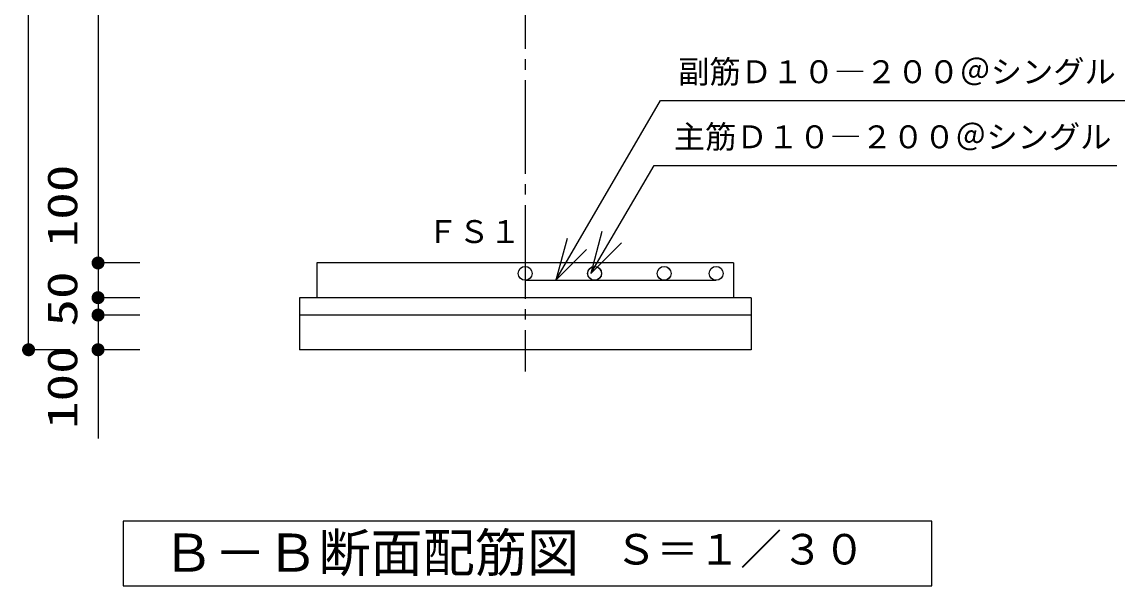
# Model space of a CAD drawing. Units: millimetres, scale not verified. Extents: x -9773 to 7545, y -7063 to 5014.
# Drawn here: x -1372 to 1803, y -1565 to 60 of the extents above; entities that cross this region are included whole.
import ezdxf
from ezdxf.enums import TextEntityAlignment as Align

# ---------------------------------------------------------------- set-up
doc = ezdxf.new("R2010")
doc.units = ezdxf.units.MM
doc.header["$LTSCALE"] = 30
doc.linetypes.add('CHAIN2', pattern=[12, 9, -1, 1, -1])
for name, color, linetype, lineweight in [('0-1_KIKI', 3, 'Continuous', 25), ('0-2_SEISAKU', 2, 'Continuous', 25), ('0-3_A-PIPE', 2, 'Continuous', 25), ('0-5_MOJI', 7, 'Continuous', 25)]:
    doc.layers.add(name, color=color, linetype=linetype, lineweight=lineweight)
doc.styles.add('MS Gothic', font='')
doc.styles.add('ＭＳ ゴシック', font='')
doc.styles.get('MS Gothic').set_extended_font_data('MS Gothic')
doc.styles.get('ＭＳ ゴシック').set_extended_font_data('MS Gothic')

msp = doc.modelspace()

# ---------------------------------------------------------------- linework, layer by layer
at = {"layer": '0-1_KIKI', "color": 4}
for p, q in [((164.8, -684.18), (466.11, -165.83)), ((466.11, -165.83), (1802.65, -165.83)), ((264.8, -664.18), (447.08, -353.32)), ((447.08, -353.32), (1779.01, -353.32))]:
    msp.add_line(p, q, dxfattribs=at)
for points in [[(197.15, -563.44), (164.8, -684.18), (253.18, -595.79)], [(297.15, -543.44), (264.8, -664.18), (353.18, -575.79)]]:
    msp.add_lwpolyline(points, dxfattribs=at)
at = {"layer": '0-1_KIKI'}
msp.add_lwpolyline([(1247.1, -1564.54), (1247.1, -1378.23), (-1081.06, -1378.23), (-1081.06, -1564.54)], close=True, dxfattribs=at)
at = {"layer": '0-2_SEISAKU', "linetype": 'CHAIN2'}
msp.add_line((76.31, 1332.61), (76.31, -947.14), dxfattribs=at)
at = {"layer": '0-2_SEISAKU'}
for p, q in [((676.31, -634.18), (-523.69, -634.18)), ((-523.69, -634.18), (-523.69, -734.18)), ((676.31, -634.18), (676.31, -734.18)), ((-573.69, -734.18), (-573.69, -784.18)), ((726.31, -734.18), (-573.69, -734.18)), ((726.31, -734.18), (-573.69, -734.18)), ((726.31, -734.18), (726.31, -784.18)), ((726.31, -734.18), (726.31, -884.18)), ((726.31, -784.18), (-573.69, -784.18)), ((726.31, -884.18), (-573.69, -884.18))]:
    msp.add_line(p, q, dxfattribs=at)
msp.add_lwpolyline([(726.31, -734.18), (-573.69, -734.18), (-573.69, -884.18)], dxfattribs=at)
at = {"layer": '0-3_A-PIPE', "color": 3}
msp.add_line((76.15, -684.18), (626.14, -684.18), dxfattribs=at)
msp.add_line((76.15, -684.18), (626.14, -684.18), dxfattribs=at)
for centre in [(76.03, -664.18), (76.14, -664.18), (76.14, -664.18), (276.03, -664.18), (276.14, -664.18), (276.14, -664.18), (476.03, -664.18), (476.14, -664.18), (476.14, -664.18), (626.03, -664.18), (626.14, -664.18), (626.14, -664.18)]:
    msp.add_circle(centre, 20, dxfattribs=at)
at = {"layer": '0-5_MOJI', "color": 4}
for p, q in [((-1353.3, -884.18), (-1353.3, 1215.82)), ((-1153.3, 1115.82), (-1153.3, -634.18)), ((-1033.3, -634.18), (-1153.3, -634.18)), ((-1033.3, -634.18), (-1153.3, -634.18)), ((-1153.3, -634.18), (-1153.3, -734.18)), ((-1033.3, -734.18), (-1153.3, -734.18)), ((-1033.3, -734.18), (-1153.3, -734.18)), ((-1153.3, -734.18), (-1153.3, -784.18)), ((-1033.3, -784.18), (-1153.3, -784.18)), ((-1033.3, -784.18), (-1153.3, -784.18)), ((-1153.3, -784.18), (-1153.3, -884.18)), ((-1233.3, -884.18), (-1353.3, -884.18)), ((-1153.3, -884.18), (-1153.3, -1139.37)), ((-1033.3, -884.18), (-1153.3, -884.18))]:
    msp.add_line(p, q, dxfattribs=at)
at = {"layer": '0-5_MOJI'}
for points in [[(-1171.69, -630.52), (-1153.3, -634.18), (-1172.05, -634.18)], [(-1171.69, -630.52), (-1153.3, -634.18), (-1172.05, -634.18)], [(-1172.05, -634.18), (-1153.3, -634.18), (-1171.69, -637.84)], [(-1172.05, -634.18), (-1153.3, -634.18), (-1171.69, -637.84)], [(-1170.63, -627), (-1153.3, -634.18), (-1171.69, -630.52)], [(-1170.63, -627), (-1153.3, -634.18), (-1171.69, -630.52)], [(-1171.69, -637.84), (-1153.3, -634.18), (-1170.63, -641.36)], [(-1171.69, -637.84), (-1153.3, -634.18), (-1170.63, -641.36)], [(-1168.89, -623.76), (-1153.3, -634.18), (-1170.63, -627)], [(-1168.89, -623.76), (-1153.3, -634.18), (-1170.63, -627)], [(-1170.63, -641.36), (-1153.3, -634.18), (-1168.89, -644.6)], [(-1170.63, -641.36), (-1153.3, -634.18), (-1168.89, -644.6)], [(-1166.56, -620.92), (-1153.3, -634.18), (-1168.89, -623.76)], [(-1166.56, -620.92), (-1153.3, -634.18), (-1168.89, -623.76)], [(-1168.89, -644.6), (-1153.3, -634.18), (-1166.56, -647.44)], [(-1168.89, -644.6), (-1153.3, -634.18), (-1166.56, -647.44)], [(-1163.72, -618.59), (-1153.3, -634.18), (-1166.56, -620.92)], [(-1163.72, -618.59), (-1153.3, -634.18), (-1166.56, -620.92)], [(-1166.56, -647.44), (-1153.3, -634.18), (-1163.72, -649.77)], [(-1166.56, -647.44), (-1153.3, -634.18), (-1163.72, -649.77)], [(-1160.48, -616.86), (-1153.3, -634.18), (-1163.72, -618.59)], [(-1160.48, -616.86), (-1153.3, -634.18), (-1163.72, -618.59)], [(-1163.72, -649.77), (-1153.3, -634.18), (-1160.48, -651.5)], [(-1163.72, -649.77), (-1153.3, -634.18), (-1160.48, -651.5)], [(-1156.96, -615.79), (-1153.3, -634.18), (-1160.48, -616.86)], [(-1156.96, -615.79), (-1153.3, -634.18), (-1160.48, -616.86)], [(-1160.48, -651.5), (-1153.3, -634.18), (-1156.96, -652.57)], [(-1160.48, -651.5), (-1153.3, -634.18), (-1156.96, -652.57)], [(-1153.3, -615.43), (-1153.3, -634.18), (-1156.96, -615.79)], [(-1153.3, -615.43), (-1153.3, -634.18), (-1156.96, -615.79)], [(-1156.96, -652.57), (-1153.3, -634.18), (-1153.3, -652.93)], [(-1156.96, -652.57), (-1153.3, -634.18), (-1153.3, -652.93)], [(-1149.65, -615.79), (-1153.3, -634.18), (-1153.3, -615.43)], [(-1149.65, -615.79), (-1153.3, -634.18), (-1153.3, -615.43)], [(-1146.13, -616.86), (-1153.3, -634.18), (-1149.65, -615.79)], [(-1146.13, -616.86), (-1153.3, -634.18), (-1149.65, -615.79)], [(-1142.89, -618.59), (-1153.3, -634.18), (-1146.13, -616.86)], [(-1142.89, -618.59), (-1153.3, -634.18), (-1146.13, -616.86)], [(-1140.04, -620.92), (-1153.3, -634.18), (-1142.89, -618.59)], [(-1140.04, -620.92), (-1153.3, -634.18), (-1142.89, -618.59)], [(-1137.71, -623.76), (-1153.3, -634.18), (-1140.04, -620.92)], [(-1137.71, -623.76), (-1153.3, -634.18), (-1140.04, -620.92)], [(-1135.98, -627), (-1153.3, -634.18), (-1137.71, -623.76)], [(-1135.98, -627), (-1153.3, -634.18), (-1137.71, -623.76)], [(-1134.91, -630.52), (-1153.3, -634.18), (-1135.98, -627)], [(-1134.91, -630.52), (-1153.3, -634.18), (-1135.98, -627)], [(-1134.55, -634.18), (-1153.3, -634.18), (-1134.91, -630.52)], [(-1134.55, -634.18), (-1153.3, -634.18), (-1134.91, -630.52)], [(-1153.3, -652.93), (-1153.3, -634.18), (-1149.65, -652.57)], [(-1149.65, -652.57), (-1153.3, -634.18), (-1146.13, -651.5)], [(-1146.13, -651.5), (-1153.3, -634.18), (-1142.89, -649.77)], [(-1142.89, -649.77), (-1153.3, -634.18), (-1140.04, -647.44)], [(-1140.04, -647.44), (-1153.3, -634.18), (-1137.71, -644.6)], [(-1137.71, -644.6), (-1153.3, -634.18), (-1135.98, -641.36)], [(-1135.98, -641.36), (-1153.3, -634.18), (-1134.91, -637.84)], [(-1134.91, -637.84), (-1153.3, -634.18), (-1134.55, -634.18)], [(-1153.3, -652.93), (-1153.3, -634.18), (-1149.65, -652.57)], [(-1149.65, -652.57), (-1153.3, -634.18), (-1146.13, -651.5)], [(-1146.13, -651.5), (-1153.3, -634.18), (-1142.89, -649.77)], [(-1142.89, -649.77), (-1153.3, -634.18), (-1140.04, -647.44)], [(-1140.04, -647.44), (-1153.3, -634.18), (-1137.71, -644.6)], [(-1137.71, -644.6), (-1153.3, -634.18), (-1135.98, -641.36)], [(-1135.98, -641.36), (-1153.3, -634.18), (-1134.91, -637.84)], [(-1134.91, -637.84), (-1153.3, -634.18), (-1134.55, -634.18)], [(-1170.63, -727), (-1153.3, -734.18), (-1171.69, -730.52)], [(-1170.63, -727), (-1153.3, -734.18), (-1171.69, -730.52)], [(-1168.89, -723.76), (-1153.3, -734.18), (-1170.63, -727)], [(-1168.89, -723.76), (-1153.3, -734.18), (-1170.63, -727)], [(-1166.56, -720.92), (-1153.3, -734.18), (-1168.89, -723.76)], [(-1166.56, -720.92), (-1153.3, -734.18), (-1168.89, -723.76)], [(-1163.72, -718.59), (-1153.3, -734.18), (-1166.56, -720.92)], [(-1163.72, -718.59), (-1153.3, -734.18), (-1166.56, -720.92)], [(-1160.48, -716.86), (-1153.3, -734.18), (-1163.72, -718.59)], [(-1160.48, -716.86), (-1153.3, -734.18), (-1163.72, -718.59)], [(-1156.96, -715.79), (-1153.3, -734.18), (-1160.48, -716.86)], [(-1156.96, -715.79), (-1153.3, -734.18), (-1160.48, -716.86)], [(-1153.3, -715.43), (-1153.3, -734.18), (-1156.96, -715.79)], [(-1153.3, -715.43), (-1153.3, -734.18), (-1156.96, -715.79)], [(-1149.65, -715.79), (-1153.3, -734.18), (-1153.3, -715.43)], [(-1149.65, -715.79), (-1153.3, -734.18), (-1153.3, -715.43)], [(-1146.13, -716.86), (-1153.3, -734.18), (-1149.65, -715.79)], [(-1146.13, -716.86), (-1153.3, -734.18), (-1149.65, -715.79)], [(-1142.89, -718.59), (-1153.3, -734.18), (-1146.13, -716.86)], [(-1142.89, -718.59), (-1153.3, -734.18), (-1146.13, -716.86)], [(-1140.04, -720.92), (-1153.3, -734.18), (-1142.89, -718.59)], [(-1140.04, -720.92), (-1153.3, -734.18), (-1142.89, -718.59)], [(-1137.71, -723.76), (-1153.3, -734.18), (-1140.04, -720.92)], [(-1137.71, -723.76), (-1153.3, -734.18), (-1140.04, -720.92)], [(-1135.98, -727), (-1153.3, -734.18), (-1137.71, -723.76)], [(-1135.98, -727), (-1153.3, -734.18), (-1137.71, -723.76)], [(-1134.91, -730.52), (-1153.3, -734.18), (-1135.98, -727)], [(-1134.91, -730.52), (-1153.3, -734.18), (-1135.98, -727)], [(-1171.69, -730.52), (-1153.3, -734.18), (-1172.05, -734.18)], [(-1171.69, -730.52), (-1153.3, -734.18), (-1172.05, -734.18)], [(-1172.05, -734.18), (-1153.3, -734.18), (-1171.69, -737.84)], [(-1172.05, -734.18), (-1153.3, -734.18), (-1171.69, -737.84)], [(-1171.69, -737.84), (-1153.3, -734.18), (-1170.63, -741.36)], [(-1171.69, -737.84), (-1153.3, -734.18), (-1170.63, -741.36)], [(-1170.63, -741.36), (-1153.3, -734.18), (-1168.89, -744.6)], [(-1170.63, -741.36), (-1153.3, -734.18), (-1168.89, -744.6)], [(-1168.89, -744.6), (-1153.3, -734.18), (-1166.56, -747.44)], [(-1168.89, -744.6), (-1153.3, -734.18), (-1166.56, -747.44)], [(-1166.56, -747.44), (-1153.3, -734.18), (-1163.72, -749.77)], [(-1166.56, -747.44), (-1153.3, -734.18), (-1163.72, -749.77)], [(-1163.72, -749.77), (-1153.3, -734.18), (-1160.48, -751.5)], [(-1163.72, -749.77), (-1153.3, -734.18), (-1160.48, -751.5)], [(-1160.48, -751.5), (-1153.3, -734.18), (-1156.96, -752.57)], [(-1160.48, -751.5), (-1153.3, -734.18), (-1156.96, -752.57)], [(-1156.96, -752.57), (-1153.3, -734.18), (-1153.3, -752.93)], [(-1156.96, -752.57), (-1153.3, -734.18), (-1153.3, -752.93)], [(-1134.55, -734.18), (-1153.3, -734.18), (-1134.91, -730.52)], [(-1134.55, -734.18), (-1153.3, -734.18), (-1134.91, -730.52)], [(-1153.3, -752.93), (-1153.3, -734.18), (-1149.65, -752.57)], [(-1149.65, -752.57), (-1153.3, -734.18), (-1146.13, -751.5)], [(-1146.13, -751.5), (-1153.3, -734.18), (-1142.89, -749.77)], [(-1142.89, -749.77), (-1153.3, -734.18), (-1140.04, -747.44)], [(-1140.04, -747.44), (-1153.3, -734.18), (-1137.71, -744.6)], [(-1137.71, -744.6), (-1153.3, -734.18), (-1135.98, -741.36)], [(-1135.98, -741.36), (-1153.3, -734.18), (-1134.91, -737.84)], [(-1134.91, -737.84), (-1153.3, -734.18), (-1134.55, -734.18)], [(-1153.3, -752.93), (-1153.3, -734.18), (-1149.65, -752.57)], [(-1149.65, -752.57), (-1153.3, -734.18), (-1146.13, -751.5)], [(-1146.13, -751.5), (-1153.3, -734.18), (-1142.89, -749.77)], [(-1142.89, -749.77), (-1153.3, -734.18), (-1140.04, -747.44)], [(-1140.04, -747.44), (-1153.3, -734.18), (-1137.71, -744.6)], [(-1137.71, -744.6), (-1153.3, -734.18), (-1135.98, -741.36)], [(-1135.98, -741.36), (-1153.3, -734.18), (-1134.91, -737.84)], [(-1134.91, -737.84), (-1153.3, -734.18), (-1134.55, -734.18)], [(-1171.69, -780.52), (-1153.3, -784.18), (-1172.05, -784.18)], [(-1171.69, -780.52), (-1153.3, -784.18), (-1172.05, -784.18)], [(-1172.05, -784.18), (-1153.3, -784.18), (-1171.69, -787.84)], [(-1172.05, -784.18), (-1153.3, -784.18), (-1171.69, -787.84)], [(-1170.63, -777), (-1153.3, -784.18), (-1171.69, -780.52)], [(-1170.63, -777), (-1153.3, -784.18), (-1171.69, -780.52)], [(-1171.69, -787.84), (-1153.3, -784.18), (-1170.63, -791.36)], [(-1171.69, -787.84), (-1153.3, -784.18), (-1170.63, -791.36)], [(-1168.89, -773.76), (-1153.3, -784.18), (-1170.63, -777)], [(-1168.89, -773.76), (-1153.3, -784.18), (-1170.63, -777)], [(-1170.63, -791.36), (-1153.3, -784.18), (-1168.89, -794.6)], [(-1170.63, -791.36), (-1153.3, -784.18), (-1168.89, -794.6)], [(-1166.56, -770.92), (-1153.3, -784.18), (-1168.89, -773.76)], [(-1166.56, -770.92), (-1153.3, -784.18), (-1168.89, -773.76)], [(-1168.89, -794.6), (-1153.3, -784.18), (-1166.56, -797.44)], [(-1168.89, -794.6), (-1153.3, -784.18), (-1166.56, -797.44)], [(-1163.72, -768.59), (-1153.3, -784.18), (-1166.56, -770.92)], [(-1163.72, -768.59), (-1153.3, -784.18), (-1166.56, -770.92)], [(-1166.56, -797.44), (-1153.3, -784.18), (-1163.72, -799.77)], [(-1166.56, -797.44), (-1153.3, -784.18), (-1163.72, -799.77)], [(-1160.48, -766.86), (-1153.3, -784.18), (-1163.72, -768.59)], [(-1160.48, -766.86), (-1153.3, -784.18), (-1163.72, -768.59)], [(-1163.72, -799.77), (-1153.3, -784.18), (-1160.48, -801.5)], [(-1163.72, -799.77), (-1153.3, -784.18), (-1160.48, -801.5)], [(-1156.96, -765.79), (-1153.3, -784.18), (-1160.48, -766.86)], [(-1156.96, -765.79), (-1153.3, -784.18), (-1160.48, -766.86)], [(-1160.48, -801.5), (-1153.3, -784.18), (-1156.96, -802.57)], [(-1160.48, -801.5), (-1153.3, -784.18), (-1156.96, -802.57)], [(-1153.3, -765.43), (-1153.3, -784.18), (-1156.96, -765.79)], [(-1153.3, -765.43), (-1153.3, -784.18), (-1156.96, -765.79)], [(-1156.96, -802.57), (-1153.3, -784.18), (-1153.3, -802.93)], [(-1156.96, -802.57), (-1153.3, -784.18), (-1153.3, -802.93)], [(-1149.65, -765.79), (-1153.3, -784.18), (-1153.3, -765.43)], [(-1149.65, -765.79), (-1153.3, -784.18), (-1153.3, -765.43)], [(-1146.13, -766.86), (-1153.3, -784.18), (-1149.65, -765.79)], [(-1146.13, -766.86), (-1153.3, -784.18), (-1149.65, -765.79)], [(-1142.89, -768.59), (-1153.3, -784.18), (-1146.13, -766.86)], [(-1142.89, -768.59), (-1153.3, -784.18), (-1146.13, -766.86)], [(-1140.04, -770.92), (-1153.3, -784.18), (-1142.89, -768.59)], [(-1140.04, -770.92), (-1153.3, -784.18), (-1142.89, -768.59)], [(-1137.71, -773.76), (-1153.3, -784.18), (-1140.04, -770.92)], [(-1137.71, -773.76), (-1153.3, -784.18), (-1140.04, -770.92)], [(-1135.98, -777), (-1153.3, -784.18), (-1137.71, -773.76)], [(-1135.98, -777), (-1153.3, -784.18), (-1137.71, -773.76)], [(-1134.91, -780.52), (-1153.3, -784.18), (-1135.98, -777)], [(-1134.91, -780.52), (-1153.3, -784.18), (-1135.98, -777)], [(-1134.55, -784.18), (-1153.3, -784.18), (-1134.91, -780.52)], [(-1134.55, -784.18), (-1153.3, -784.18), (-1134.91, -780.52)], [(-1153.3, -802.93), (-1153.3, -784.18), (-1149.65, -802.57)], [(-1149.65, -802.57), (-1153.3, -784.18), (-1146.13, -801.5)], [(-1146.13, -801.5), (-1153.3, -784.18), (-1142.89, -799.77)], [(-1142.89, -799.77), (-1153.3, -784.18), (-1140.04, -797.44)], [(-1140.04, -797.44), (-1153.3, -784.18), (-1137.71, -794.6)], [(-1137.71, -794.6), (-1153.3, -784.18), (-1135.98, -791.36)], [(-1135.98, -791.36), (-1153.3, -784.18), (-1134.91, -787.84)], [(-1134.91, -787.84), (-1153.3, -784.18), (-1134.55, -784.18)], [(-1153.3, -802.93), (-1153.3, -784.18), (-1149.65, -802.57)], [(-1149.65, -802.57), (-1153.3, -784.18), (-1146.13, -801.5)], [(-1146.13, -801.5), (-1153.3, -784.18), (-1142.89, -799.77)], [(-1142.89, -799.77), (-1153.3, -784.18), (-1140.04, -797.44)], [(-1140.04, -797.44), (-1153.3, -784.18), (-1137.71, -794.6)], [(-1137.71, -794.6), (-1153.3, -784.18), (-1135.98, -791.36)], [(-1135.98, -791.36), (-1153.3, -784.18), (-1134.91, -787.84)], [(-1134.91, -787.84), (-1153.3, -784.18), (-1134.55, -784.18)], [(-1371.69, -880.52), (-1353.3, -884.18), (-1372.05, -884.18)], [(-1372.05, -884.18), (-1353.3, -884.18), (-1371.69, -887.84)], [(-1370.63, -877.01), (-1353.3, -884.18), (-1371.69, -880.52)], [(-1371.69, -887.84), (-1353.3, -884.18), (-1370.63, -891.36)], [(-1368.89, -873.76), (-1353.3, -884.18), (-1370.63, -877.01)], [(-1370.63, -891.36), (-1353.3, -884.18), (-1368.89, -894.6)], [(-1366.56, -870.92), (-1353.3, -884.18), (-1368.89, -873.76)], [(-1368.89, -894.6), (-1353.3, -884.18), (-1366.56, -897.44)], [(-1363.72, -868.59), (-1353.3, -884.18), (-1366.56, -870.92)], [(-1366.56, -897.44), (-1353.3, -884.18), (-1363.72, -899.77)], [(-1360.48, -866.86), (-1353.3, -884.18), (-1363.72, -868.59)], [(-1363.72, -899.77), (-1353.3, -884.18), (-1360.48, -901.5)], [(-1356.96, -865.79), (-1353.3, -884.18), (-1360.48, -866.86)], [(-1360.48, -901.5), (-1353.3, -884.18), (-1356.96, -902.57)], [(-1353.3, -865.43), (-1353.3, -884.18), (-1356.96, -865.79)], [(-1356.96, -902.57), (-1353.3, -884.18), (-1353.3, -902.93)], [(-1349.65, -865.79), (-1353.3, -884.18), (-1353.3, -865.43)], [(-1346.13, -866.86), (-1353.3, -884.18), (-1349.65, -865.79)], [(-1342.89, -868.59), (-1353.3, -884.18), (-1346.13, -866.86)], [(-1340.04, -870.92), (-1353.3, -884.18), (-1342.89, -868.59)], [(-1337.71, -873.76), (-1353.3, -884.18), (-1340.04, -870.92)], [(-1335.98, -877.01), (-1353.3, -884.18), (-1337.71, -873.76)], [(-1334.91, -880.52), (-1353.3, -884.18), (-1335.98, -877.01)], [(-1334.55, -884.18), (-1353.3, -884.18), (-1334.91, -880.52)], [(-1353.3, -902.93), (-1353.3, -884.18), (-1349.65, -902.57)], [(-1349.65, -902.57), (-1353.3, -884.18), (-1346.13, -901.5)], [(-1346.13, -901.5), (-1353.3, -884.18), (-1342.89, -899.77)], [(-1342.89, -899.77), (-1353.3, -884.18), (-1340.04, -897.44)], [(-1340.04, -897.44), (-1353.3, -884.18), (-1337.71, -894.6)], [(-1337.71, -894.6), (-1353.3, -884.18), (-1335.98, -891.36)], [(-1335.98, -891.36), (-1353.3, -884.18), (-1334.91, -887.84)], [(-1334.91, -887.84), (-1353.3, -884.18), (-1334.55, -884.18)], [(-1171.69, -880.52), (-1153.3, -884.18), (-1172.05, -884.18)], [(-1172.05, -884.18), (-1153.3, -884.18), (-1171.69, -887.84)], [(-1170.63, -877), (-1153.3, -884.18), (-1171.69, -880.52)], [(-1171.69, -887.84), (-1153.3, -884.18), (-1170.63, -891.36)], [(-1168.89, -873.76), (-1153.3, -884.18), (-1170.63, -877)], [(-1170.63, -891.36), (-1153.3, -884.18), (-1168.89, -894.6)], [(-1166.56, -870.92), (-1153.3, -884.18), (-1168.89, -873.76)], [(-1168.89, -894.6), (-1153.3, -884.18), (-1166.56, -897.44)], [(-1163.72, -868.59), (-1153.3, -884.18), (-1166.56, -870.92)], [(-1166.56, -897.44), (-1153.3, -884.18), (-1163.72, -899.77)], [(-1160.48, -866.86), (-1153.3, -884.18), (-1163.72, -868.59)], [(-1163.72, -899.77), (-1153.3, -884.18), (-1160.48, -901.5)], [(-1156.96, -865.79), (-1153.3, -884.18), (-1160.48, -866.86)], [(-1160.48, -901.5), (-1153.3, -884.18), (-1156.96, -902.57)], [(-1153.3, -865.43), (-1153.3, -884.18), (-1156.96, -865.79)], [(-1156.96, -902.57), (-1153.3, -884.18), (-1153.3, -902.93)], [(-1149.65, -865.79), (-1153.3, -884.18), (-1153.3, -865.43)], [(-1146.13, -866.86), (-1153.3, -884.18), (-1149.65, -865.79)], [(-1142.89, -868.59), (-1153.3, -884.18), (-1146.13, -866.86)], [(-1140.04, -870.92), (-1153.3, -884.18), (-1142.89, -868.59)], [(-1137.71, -873.76), (-1153.3, -884.18), (-1140.04, -870.92)], [(-1135.98, -877), (-1153.3, -884.18), (-1137.71, -873.76)], [(-1134.91, -880.52), (-1153.3, -884.18), (-1135.98, -877)], [(-1134.55, -884.18), (-1153.3, -884.18), (-1134.91, -880.52)], [(-1153.3, -902.93), (-1153.3, -884.18), (-1149.65, -902.57)], [(-1149.65, -902.57), (-1153.3, -884.18), (-1146.13, -901.5)], [(-1146.13, -901.5), (-1153.3, -884.18), (-1142.89, -899.77)], [(-1142.89, -899.77), (-1153.3, -884.18), (-1140.04, -897.44)], [(-1140.04, -897.44), (-1153.3, -884.18), (-1137.71, -894.6)], [(-1137.71, -894.6), (-1153.3, -884.18), (-1135.98, -891.36)], [(-1135.98, -891.36), (-1153.3, -884.18), (-1134.91, -887.84)], [(-1134.91, -887.84), (-1153.3, -884.18), (-1134.55, -884.18)]]:
    msp.add_solid(points, dxfattribs=at)

# ---------------------------------------------------------------- texts
at = {"layer": '0-1_KIKI', "color": 4, "style": 'MS Gothic'}
for s, height, p in [('副筋Ｄ１０―２００＠シングル\u3000', 65.98, (516.54, -136.15)), ('主筋Ｄ１０―２００＠シングル\u3000', 65.98, (504.04, -323.64)), ('Ｂ－Ｂ断面配筋図', 110, (-969.07, -1556.7)), ('Ｓ＝１／３０', 87.98, (334.85, -1529.17))]:
    msp.add_text(s, height=height, dxfattribs=at).set_placement(p, align=Align.BOTTOM_LEFT)
at = {"layer": '0-2_SEISAKU', "color": 4, "style": 'MS Gothic'}
msp.add_text('ＦＳ１', height=65.98, dxfattribs=at).set_placement((-206.18, -596.49), align=Align.BOTTOM_LEFT)
at = {"layer": '0-5_MOJI', "color": 3, "style": 'ＭＳ ゴシック', "width": 1.35}
for s, p in [('100', (-1187.05, -589.29)), ('50', (-1187.05, -817.47)), ('100', (-1187.05, -1112.61))]:
    msp.add_text(s, height=86.59, rotation=90, dxfattribs=at).set_placement(p, align=Align.BOTTOM_LEFT)

doc.saveas('drawing.dxf')
